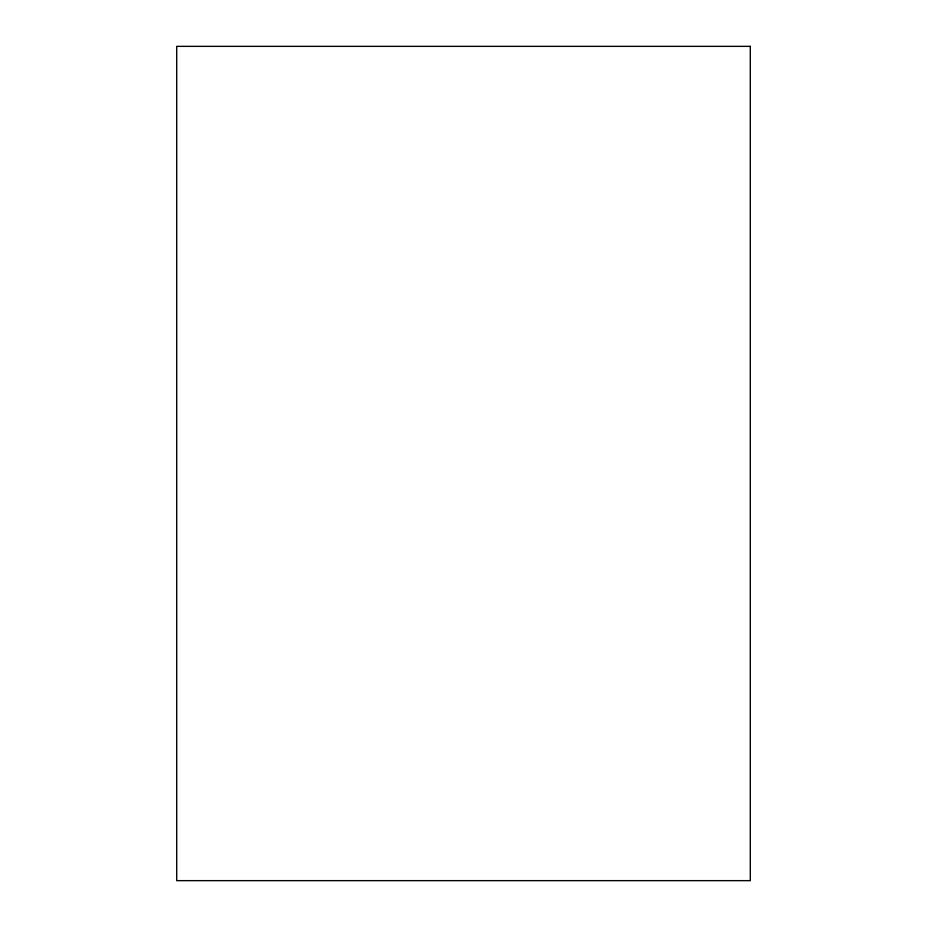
<?xml version="1.0" encoding="UTF-8"?>
<svg xmlns="http://www.w3.org/2000/svg" width="927" height="927" viewBox="0 0 927 927"><rect width="100%" height="100%" fill="white"/><g stroke="black" fill="none" stroke-linecap="round" stroke-linejoin="round"><path stroke-width="1.39" d="M750.291 46.35L176.709 46.35L176.709 880.65L750.291 880.65L750.291 46.35"/></g></svg>
